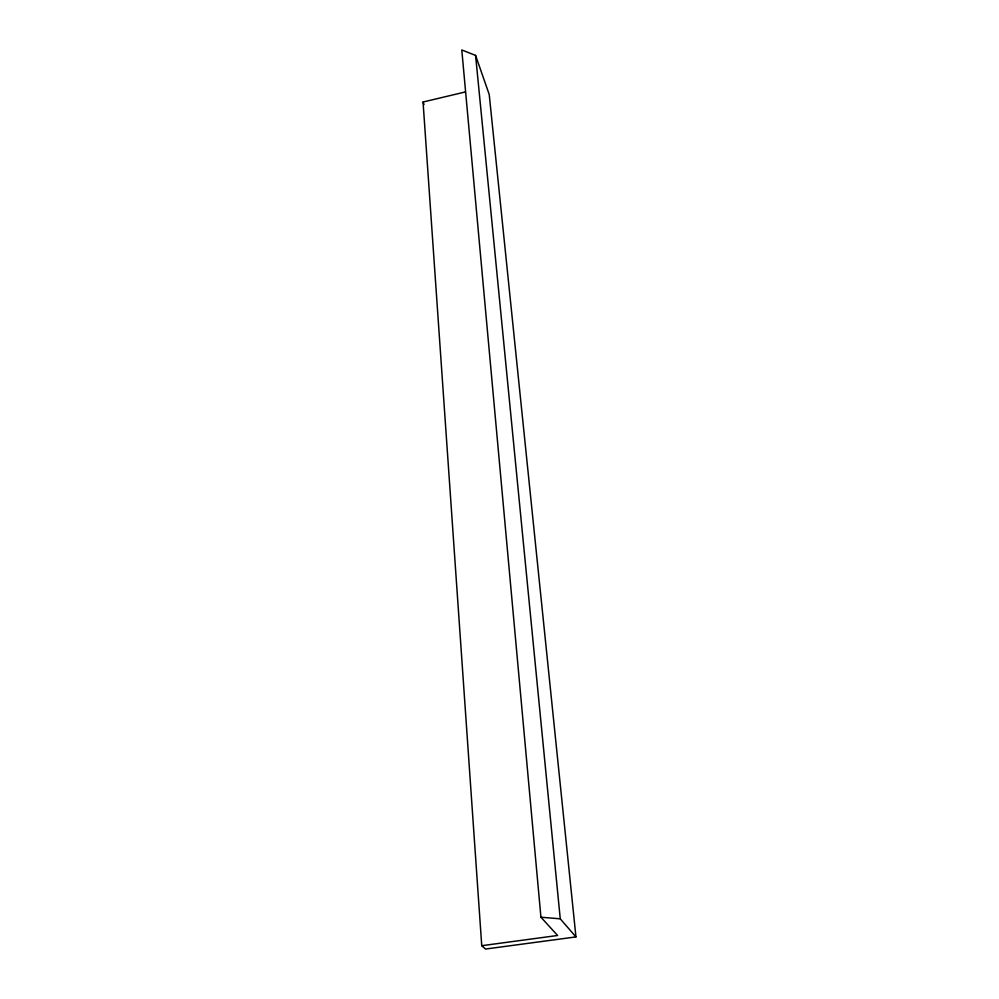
<?xml version="1.0" encoding="UTF-8"?>
<svg xmlns="http://www.w3.org/2000/svg" width="999" height="999" viewBox="0 0 999 999"><rect width="100%" height="100%" fill="white"/><g stroke="black" fill="none" stroke-linecap="round" stroke-linejoin="round"><path stroke-width="1.5" d="M481.743 945.703L557.592 935.489L540.934 917.207L461.788 49.95L475.586 55.407L489.223 94.518L575.948 936.912L485.526 949.05L481.743 945.703L423.052 102.023L465.334 91.945M540.934 917.207L560.252 918.83L575.948 936.912M423.052 102.023L424.051 104.508M475.586 55.407L560.252 918.83"/></g></svg>
